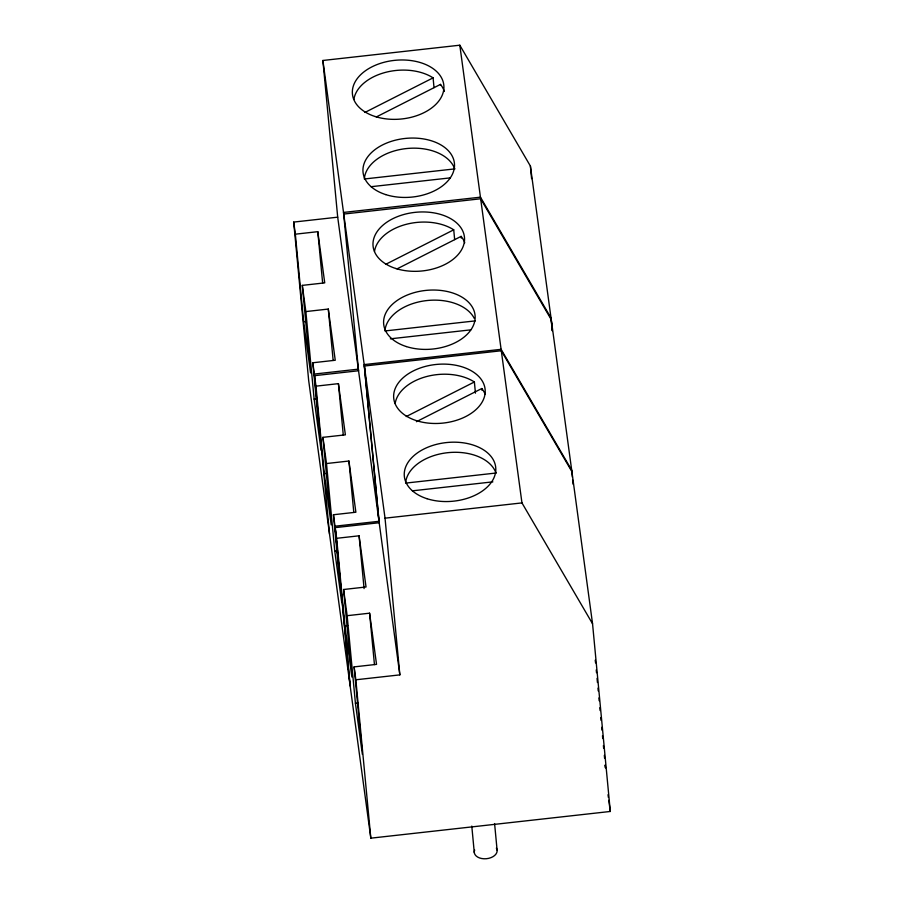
<?xml version="1.0" encoding="UTF-8"?>
<svg xmlns="http://www.w3.org/2000/svg" width="904" height="904" viewBox="0 0 904 904"><rect width="100%" height="100%" fill="white"/><g stroke="black" fill="none" stroke-linecap="round" stroke-linejoin="round"><path stroke-width="1.36" d="M364.933 112.435L433.095 77.857L434.01 87.631M376.369 116.932L440.485 84.4A45.901 29.504 -5.4 0 1 444.327 91.462M385.567 264.397L453.729 229.819L454.655 239.605M397.014 268.895L461.13 236.373A45.901 29.504 -5.4 0 1 464.746 242.78M406.235 416.552L474.385 381.974L475.447 393.15M416.416 421.693L481.787 388.528A45.901 29.504 -5.4 0 1 485.165 394.291M337.7 217.175L322.886 60.478L459.808 45.2L530.399 166.065L592.549 623.76L610.302 811.464L370.821 838.166L308.671 380.471L293.698 222.079L337.7 217.175L399.851 674.881L355.86 679.785L354.108 666.881L376.539 664.372L369.589 613.183L347.147 615.692L343.599 589.498L366.041 586.99L359.08 535.801L336.65 538.309L333.44 514.738L355.882 512.229L348.933 461.029L326.491 463.537L322.931 437.344L345.373 434.847L338.424 383.646L315.982 386.155L312.807 362.764L335.248 360.255L328.299 309.055L305.857 311.575L302.298 285.381L324.739 282.873L317.79 231.673L295.348 234.181L293.698 222.079M371.115 186.699L450.181 177.885M343.735 214.056L480.668 198.778L551.259 319.643L552.321 330.841M295.348 234.181L303.62 321.7L306.422 321.395M475.357 320.875L384.946 330.954A45.901 29.504 -5.4 0 1 424.767 300.817A45.901 29.504 -5.4 0 1 474.34 318.49M390.358 338.83L470.814 329.847M358.334 369.148L314.343 374.053L329.531 534.049M314.558 375.668L358.549 370.753L343.52 212.44L480.453 197.174L551.033 318.027L552.231 330.638M305.857 311.575L314.129 399.082L316.931 398.777M315.982 386.155L324.253 473.673L327.056 473.357M412.405 490.827L492.872 481.855M322.886 60.478L385.036 518.173L521.958 502.906L592.549 623.76M326.491 463.537L334.762 551.056L337.565 550.739M336.65 538.309L344.921 625.828L347.724 625.511M347.147 615.692L355.419 703.21L358.233 702.894M571.893 471.617L501.302 350.752L364.368 366.018L379.183 522.727L335.192 527.631L350.164 686.012M595.216 660.18L595.589 662.926M605.138 765.202L605.51 767.948L605.251 765.146M608.019 794.706L608.403 797.497M608.776 800.289L610.302 811.464M459.808 45.2L521.958 502.906M303.62 321.7L310.569 372.9L302.298 285.381M314.129 399.082L321.078 450.282L312.807 362.764M324.253 473.673L331.203 524.874L322.931 437.344M334.762 551.056L341.712 602.256L333.44 514.738M344.921 625.828L351.871 677.017L343.599 589.498M355.419 703.21L362.38 754.399L354.108 666.881M596.244 669.92L596.516 672.723M597.047 678.328L597.442 682.52M597.973 688.125L598.233 690.927M598.9 697.933L599.16 700.736M599.827 707.73L600.086 710.533M600.753 717.539L601.013 720.341M601.68 727.336L601.94 730.138M602.471 735.743L602.731 738.545M603.397 745.54L603.657 748.342M604.324 755.348L604.584 758.151M572.424 477.21L571.701 470.182L501.11 349.328L364.176 364.594L378.991 521.303L335 526.207L349.972 684.588M572.627 479.99L573.079 484.216M530.399 166.065L531.597 178.664M481.787 388.528L481.956 390.268M461.13 236.373L461.289 238.114M440.485 84.4L440.576 85.27M494.59 823.544L497.098 850.11M471.786 826.086L474.295 852.653M385.036 518.173L399.851 674.881M369.589 613.183L374.448 664.587M359.08 535.801L364.075 588.594M348.933 461.029L353.792 512.432M338.424 383.646L343.283 435.05M328.299 309.055L333.158 360.459M317.79 231.673L322.649 283.076M355.86 679.785L370.821 838.166M353.871 99.451A45.901 29.504 -5.4 0 1 384.844 72.546A45.901 29.504 -5.4 0 1 433.095 77.857M374.505 251.425A45.901 29.504 -5.4 0 1 405.478 224.52A45.901 29.504 -5.4 0 1 453.729 229.819M395.161 403.579A45.901 29.504 -5.4 0 1 426.134 376.663A45.901 29.504 -5.4 0 1 474.385 381.974M496.364 848.099A11.481 7.379 -5.4 0 1 486.284 858.732A11.481 7.379 -5.4 0 1 474.668 850.02M454.723 168.901L364.312 178.992A45.901 29.504 -5.4 0 1 406.077 148.595A45.901 29.504 -5.4 0 1 454.723 168.901M496.013 473.029L405.602 483.109A45.901 29.504 -5.4 0 1 447.367 452.723A45.901 29.504 -5.4 0 1 496.013 473.029M385.714 194.597A45.901 29.504 -5.4 0 0 454.52 165.308A45.901 29.504 -5.4 0 0 385.963 143.34A45.901 29.504 -5.4 0 0 385.714 194.597M375.115 116.514A45.901 29.504 -5.4 0 0 443.921 87.236A45.901 29.504 -5.4 0 0 375.363 65.257A45.901 29.504 -5.4 0 0 375.115 116.514M406.348 346.56A45.901 29.504 -5.4 0 0 475.154 317.281A45.901 29.504 -5.4 0 0 406.597 295.314A45.901 29.504 -5.4 0 0 406.348 346.56M395.749 268.488A45.901 29.504 -5.4 0 0 464.554 239.198A45.901 29.504 -5.4 0 0 395.997 217.231A45.901 29.504 -5.4 0 0 395.749 268.488M427.016 498.714A45.901 29.504 -5.4 0 0 495.81 469.436A45.901 29.504 -5.4 0 0 427.264 447.457A45.901 29.504 -5.4 0 0 427.016 498.714M416.405 420.642A45.901 29.504 -5.4 0 0 485.211 391.353A45.901 29.504 -5.4 0 0 416.654 369.386A45.901 29.504 -5.4 0 0 416.405 420.642"/></g></svg>
